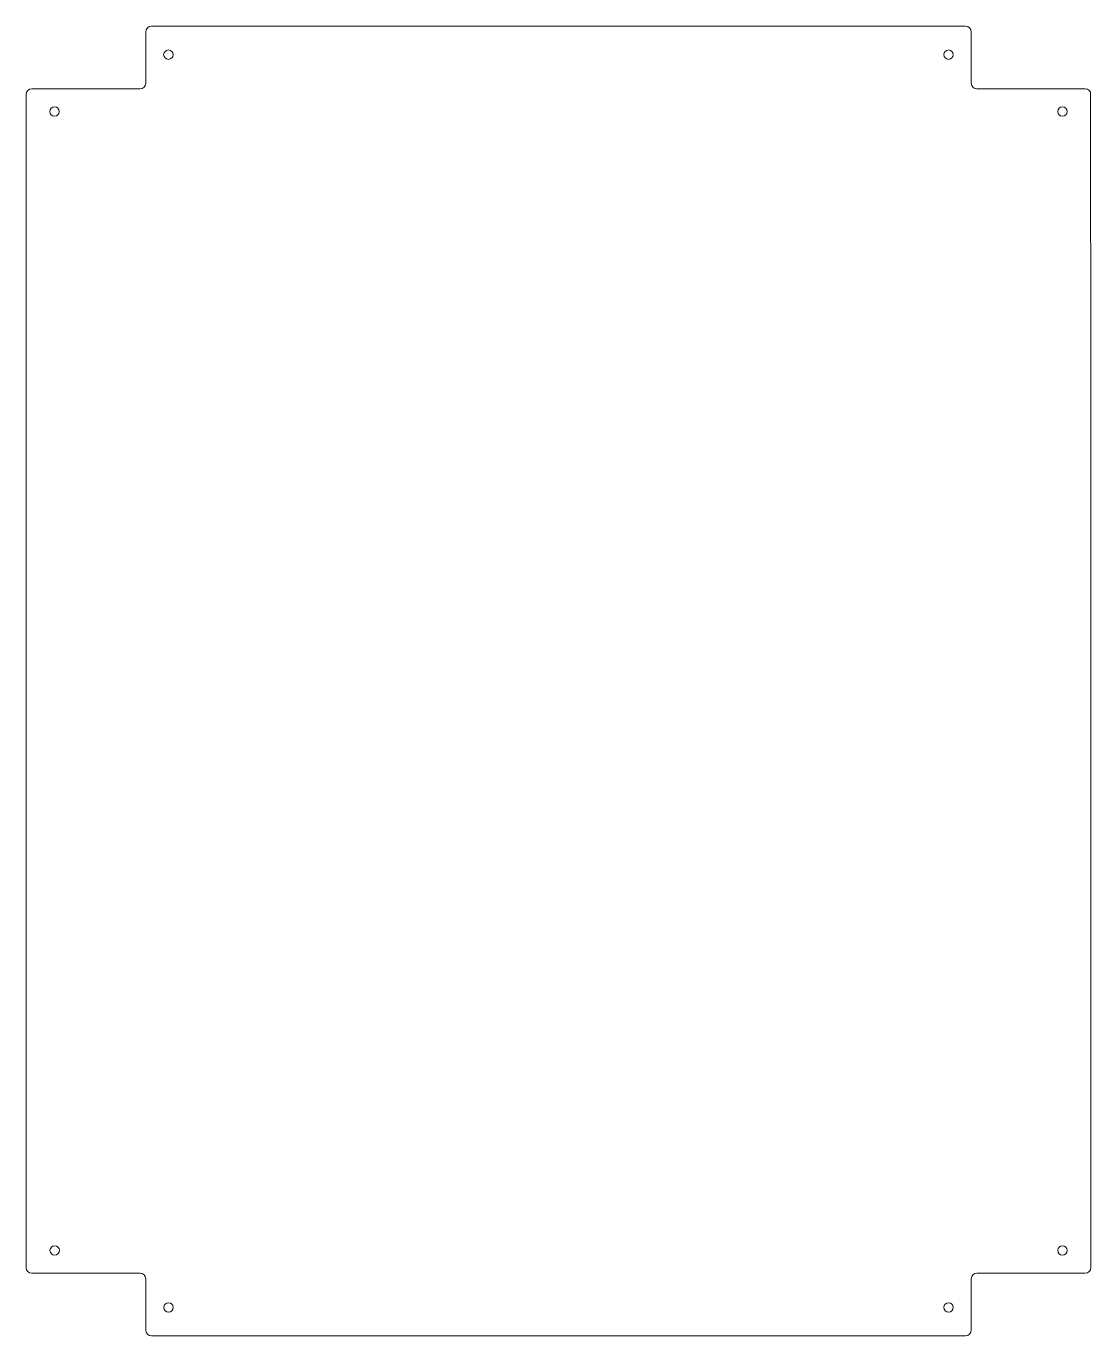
# Model space of a CAD drawing. Header units: millimetres. Extents: x 0 to 374, y 0 to 460.
import ezdxf

# ---------------------------------------------------------------- set-up
doc = ezdxf.new("R2010")
doc.units = ezdxf.units.MM

msp = doc.modelspace()

# ---------------------------------------------------------------- linework, layer by layer
at = {"color": 7, "linetype": 'Continuous', "lineweight": 15}
for p, q in [((44, 460), (43.22, 459.85)), ((330, 460), (44, 460)), ((330.78, 459.85), (330, 460)), ((42.16, 458.78), (42, 458)), ((42, 458), (42, 440)), ((42.59, 459.41), (42.16, 458.78)), ((43.22, 459.85), (42.59, 459.41)), ((331.41, 459.41), (330.78, 459.85)), ((331.84, 458.78), (331.41, 459.41)), ((332, 458), (331.84, 458.78)), ((332, 440), (332, 458)), ((0.59, 437.41), (0.16, 436.78)), ((1.22, 437.84), (0.59, 437.41)), ((2, 438), (1.22, 437.84)), ((40, 438), (2, 438)), ((40.78, 438.16), (40, 438)), ((41.41, 438.59), (40.78, 438.16)), ((41.84, 439.22), (41.41, 438.59)), ((42, 440), (41.84, 439.22)), ((332.16, 439.22), (332, 440)), ((332.59, 438.59), (332.16, 439.22)), ((333.22, 438.16), (332.59, 438.59)), ((334, 438), (333.22, 438.16)), ((372, 438), (334, 438)), ((372.78, 437.84), (372, 438)), ((373.41, 437.41), (372.78, 437.84)), ((373.84, 436.78), (373.41, 437.41)), ((0.16, 436.78), (0, 436)), ((0, 436), (0, 24)), ((374, 331), (373.84, 436.78)), ((374, 24), (374, 331)), ((8.49, 30.64), (8.36, 29.99)), ((8.36, 29.99), (8.49, 29.35)), ((8.84, 31.16), (8.49, 30.64)), ((8.49, 29.35), (8.84, 28.83)), ((9.37, 31.51), (8.84, 31.16)), ((8.84, 28.83), (9.37, 28.47)), ((10.01, 31.64), (9.37, 31.51)), ((9.37, 28.47), (10.01, 28.34)), ((10.65, 31.51), (10.01, 31.64)), ((10.01, 28.34), (10.65, 28.47)), ((11.17, 31.16), (10.65, 31.51)), ((10.65, 28.47), (11.17, 28.83)), ((11.53, 30.64), (11.17, 31.16)), ((11.17, 28.83), (11.53, 29.35)), ((11.66, 29.99), (11.53, 30.64)), ((11.53, 29.35), (11.66, 29.99)), ((362.49, 30.63), (362.36, 29.99)), ((362.36, 29.99), (362.49, 29.35)), ((362.85, 31.16), (362.49, 30.63)), ((362.49, 29.35), (362.85, 28.82)), ((363.37, 31.51), (362.85, 31.16)), ((362.85, 28.82), (363.37, 28.47)), ((364.01, 31.64), (363.37, 31.51)), ((363.37, 28.47), (364.01, 28.34)), ((364.66, 31.51), (364.01, 31.64)), ((364.01, 28.34), (364.66, 28.47)), ((365.18, 31.16), (364.66, 31.51)), ((364.66, 28.47), (365.18, 28.82)), ((365.53, 30.63), (365.18, 31.16)), ((365.18, 28.82), (365.53, 29.35)), ((365.67, 29.99), (365.53, 30.63)), ((365.53, 29.35), (365.67, 29.99)), ((0, 24), (0.16, 23.22)), ((0.16, 23.22), (0.59, 22.59)), ((373.41, 22.59), (373.84, 23.22)), ((373.84, 23.22), (374, 24)), ((0.59, 22.59), (1.22, 22.16)), ((1.22, 22.16), (2, 22)), ((2, 22), (40, 22)), ((40, 22), (40.78, 21.84)), ((40.78, 21.84), (41.41, 21.41)), ((41.41, 21.41), (41.84, 20.78)), ((41.84, 20.78), (42, 20)), ((42, 20), (42, 2)), ((332, 20), (332.16, 20.78)), ((332, 2), (332, 20)), ((332.16, 20.78), (332.59, 21.41)), ((332.59, 21.41), (333.22, 21.84)), ((333.22, 21.84), (334, 22)), ((334, 22), (372, 22)), ((372, 22), (372.78, 22.16)), ((372.78, 22.16), (373.41, 22.59)), ((48.48, 10.64), (48.35, 9.99)), ((48.35, 9.99), (48.48, 9.35)), ((48.83, 11.16), (48.48, 10.64)), ((48.48, 9.35), (48.83, 8.83)), ((49.36, 11.51), (48.83, 11.16)), ((50, 11.64), (49.36, 11.51)), ((50.64, 11.51), (50, 11.64)), ((51.17, 11.16), (50.64, 11.51)), ((51.52, 10.64), (51.17, 11.16)), ((51.17, 8.83), (51.52, 9.35)), ((51.65, 9.99), (51.52, 10.64)), ((51.52, 9.35), (51.65, 9.99)), ((322.5, 10.64), (322.37, 9.99)), ((322.37, 9.99), (322.5, 9.35)), ((322.85, 11.16), (322.5, 10.64)), ((322.5, 9.35), (322.85, 8.83)), ((323.38, 11.51), (322.85, 11.16)), ((324.02, 11.64), (323.38, 11.51)), ((324.66, 11.51), (324.02, 11.64)), ((325.19, 11.16), (324.66, 11.51)), ((325.54, 10.64), (325.19, 11.16)), ((325.19, 8.83), (325.54, 9.35)), ((325.67, 9.99), (325.54, 10.64)), ((325.54, 9.35), (325.67, 9.99)), ((48.83, 8.83), (49.36, 8.47)), ((49.36, 8.47), (50, 8.34)), ((50, 8.34), (50.64, 8.47)), ((50.64, 8.47), (51.17, 8.83)), ((322.85, 8.83), (323.38, 8.47)), ((323.38, 8.47), (324.02, 8.34)), ((324.02, 8.34), (324.66, 8.47)), ((324.66, 8.47), (325.19, 8.83)), ((42, 2), (42.16, 1.23)), ((42.16, 1.23), (42.59, 0.59)), ((42.59, 0.59), (43.22, 0.16)), ((43.22, 0.16), (44, 0)), ((44, 0), (330, 0)), ((330, 0), (330.78, 0.16)), ((330.78, 0.16), (331.41, 0.59)), ((331.41, 0.59), (331.84, 1.23)), ((331.84, 1.23), (332, 2))]:
    msp.add_line(p, q, dxfattribs=at)
for centre in [(49.94, 450), (324.05, 450), (9.96, 430), (364.05, 430)]:
    msp.add_circle(centre, 1.65, dxfattribs=at)

doc.saveas('drawing.dxf')
